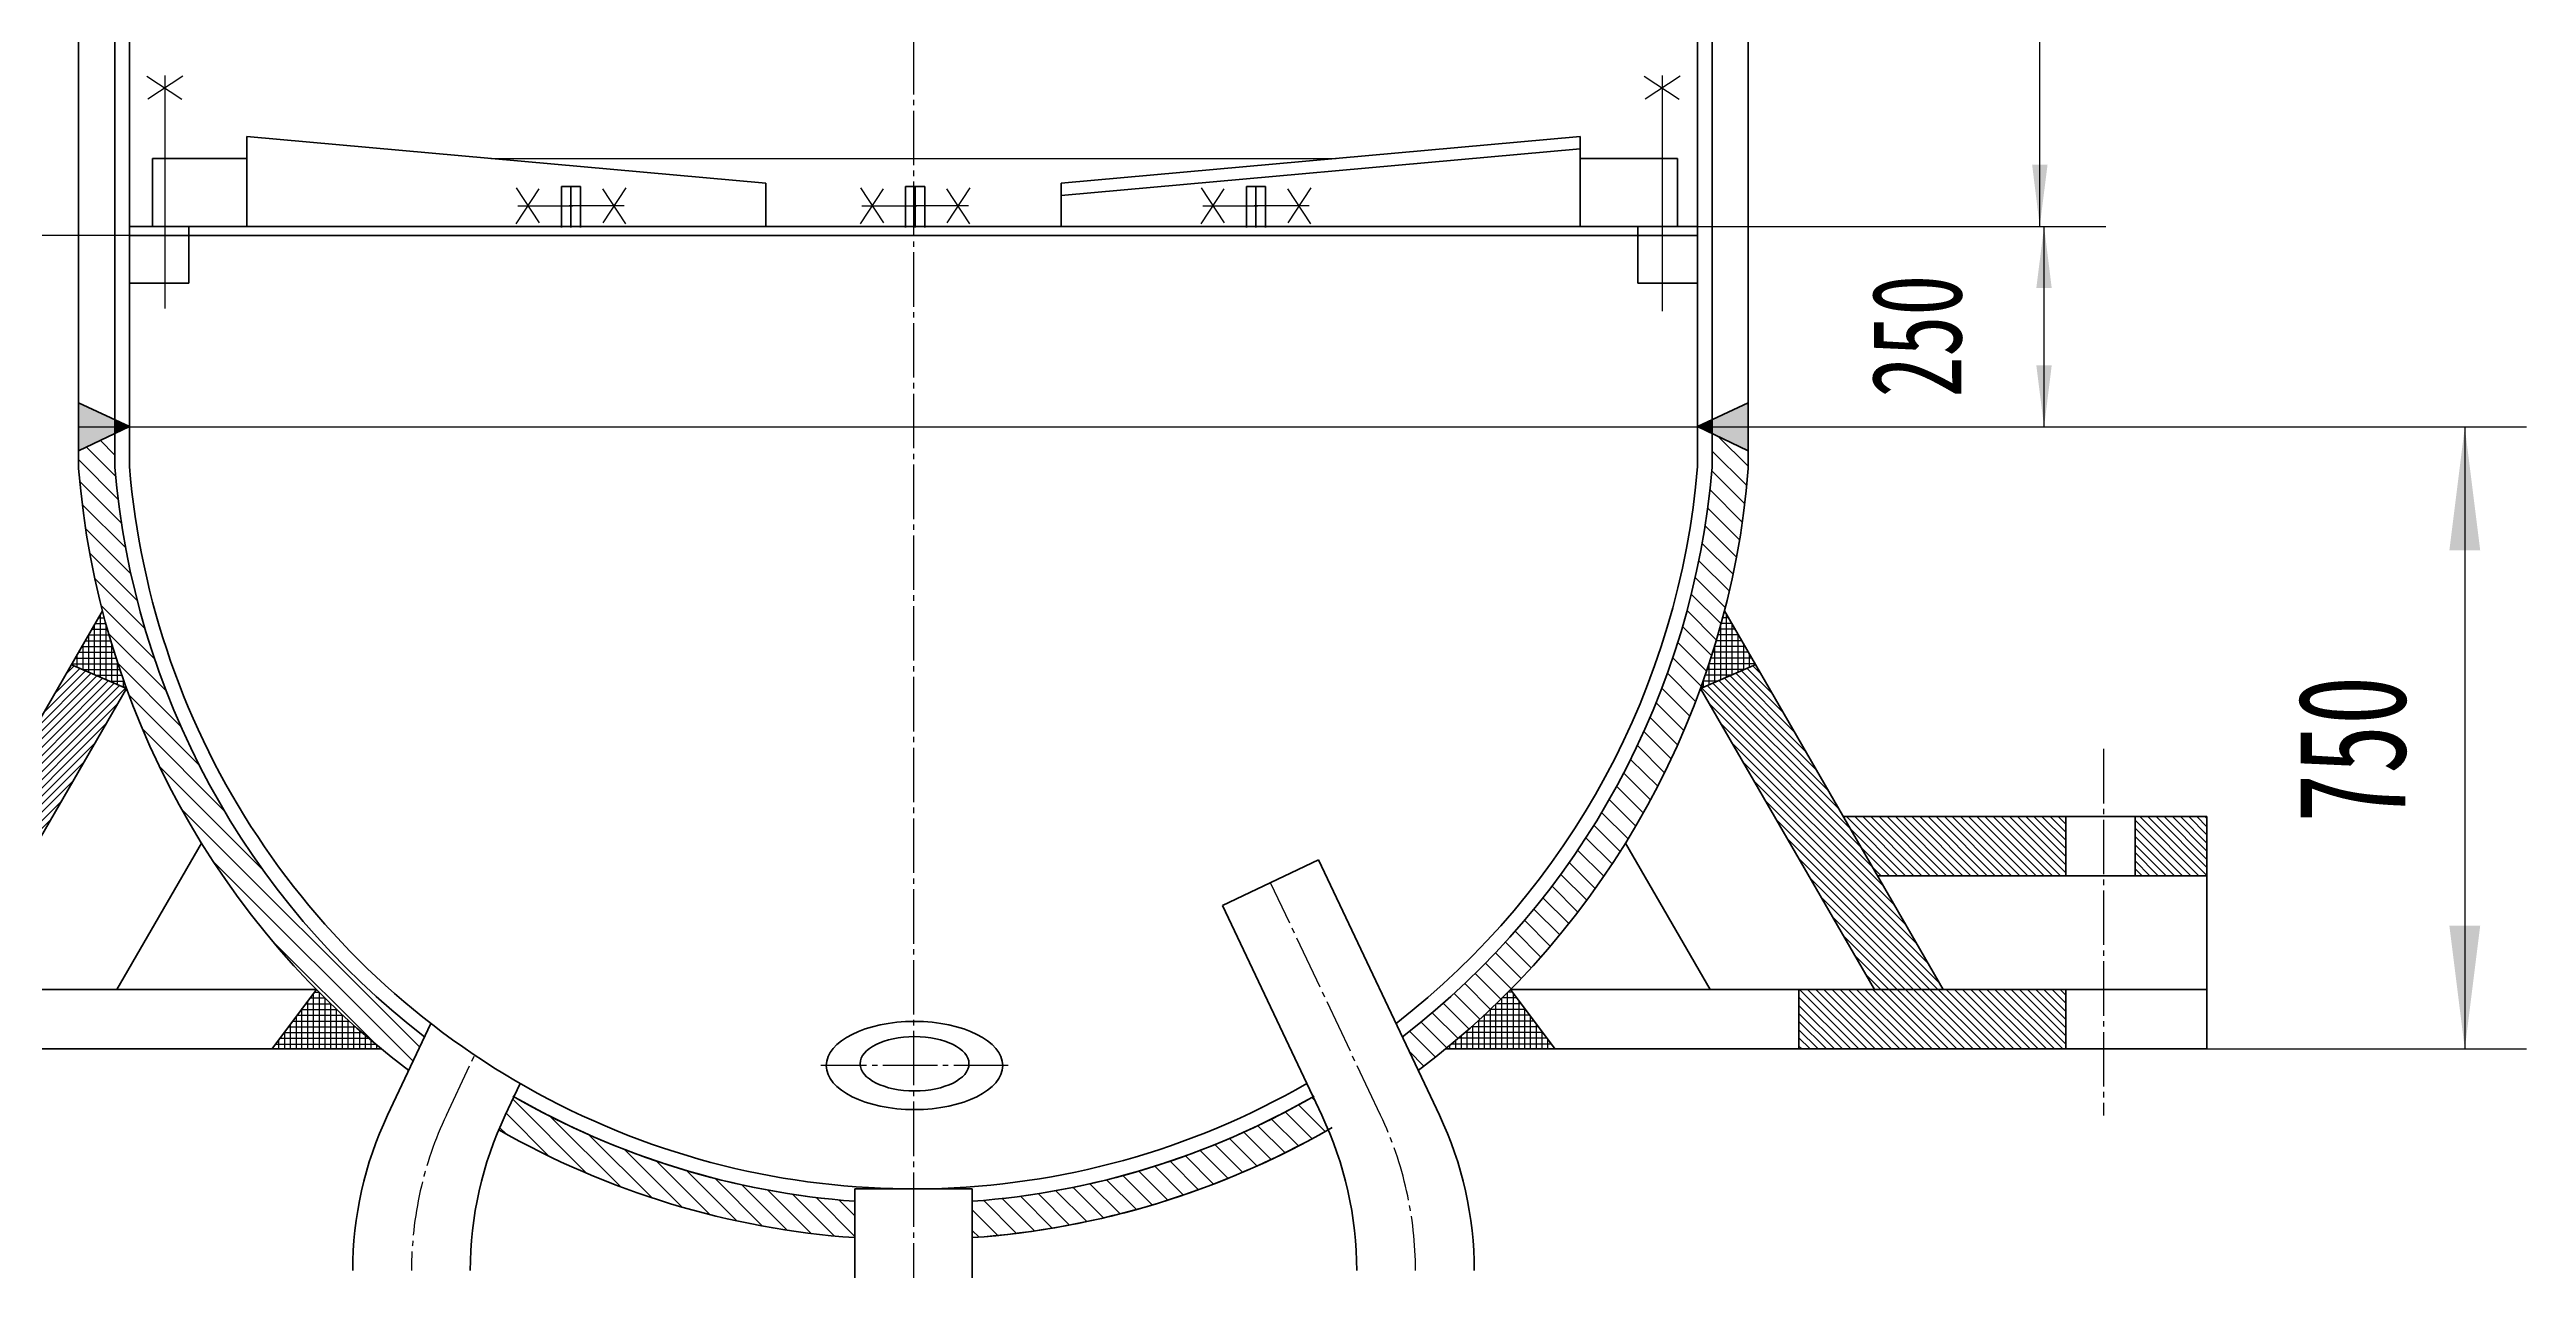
# Model space of a CAD drawing. Header units: millimetres. Extents: x -3570 to 3570, y -5049 to 5049.
# Drawn here: x -2435 to -1070, y -4202 to -3530 of the extents above; entities that cross this region are included whole.
import ezdxf

# ---------------------------------------------------------------- set-up
doc = ezdxf.new("R2010")
doc.units = ezdxf.units.MM
doc.linetypes.add('EB_DASHDOT', pattern=[39, 30, -3, 3, -3])
doc.linetypes.add('EB_DASHDOTDOT', pattern=[45, 30, -3, 3, -3, 3, -3])
for name, color, linetype, lineweight in [('CAXA0', 7, 'Continuous', 70), ('CAXA1', 1, 'EB_DASHDOT', 25), ('CAXA3', 7, 'Continuous', 25), ('CAXA4', 3, 'Continuous', 25), ('CAXA5', 4, 'Continuous', 25)]:
    doc.layers.add(name, color=color, linetype=linetype, lineweight=lineweight)
doc.styles.add('标准', font='SIMFANG.TTF', dxfattribs={"width": 0.667})
doc.dimstyles.new('标准', dxfattribs={"dimtxt": 3.5, "dimasz": 4, "dimexe": 2, "dimexo": 0, "dimtad": 1, "dimdsep": 46, "dimtxsty": '标准', "dimcen": 0, "dimdle": 6, "dimaunit": 1, "dimazin": 2, "dimtfac": 1, "dimtdec": 3, "dimtmove": 0, "dimatfit": 3, "dimfxl": 0, "dimtolj": 1, "dimtzin": 0, "dimarcsym": 0})

# ---------------------------------------------------------------- blocks, each defined once
blk = doc.blocks.new('CAXBLOCK29', base_point=(-2395.1, -4047.6))
at = {"layer": 'CAXA5', "color": 0, "linetype": 'Continuous', "lineweight": 25}
for p, q in [((-2414.4, -3748.8), (-2398.2, -3765)), ((-2406.8, -3745.1), (-2398.7, -3753.2)), ((-2399.1, -3741.5), (-2398.7, -3741.9)), ((-2418.7, -3755.9), (-2396.9, -3777.7)), ((-2418.1, -3767.8), (-2395.1, -3790.8)), ((-2416.7, -3780.5), (-2392.8, -3804.4)), ((-2414.9, -3793.6), (-2389.9, -3818.6)), ((-2412.6, -3807.2), (-2386.4, -3833.4)), ((-2409.8, -3821.3), (-2382.1, -3849)), ((-2406.3, -3836.1), (-2376.8, -3865.6)), ((-2402.2, -3851.6), (-2370.4, -3883.3)), ((-2397.1, -3867.9), (-2362.4, -3902.7)), ((-2391, -3885.3), (-2352.2, -3924.2)), ((-2383.5, -3904.1), (-2338.3, -3949.4)), ((-2374.2, -3924.8), (-2316.8, -3982.2)), ((-2362, -3948.3), (-2230.8, -4079.5)), ((-2344.7, -3976.9), (-2234.4, -4087.2)), ((-2311.7, -4021.2), (-2255.8, -4077.1))]:
    blk.add_line(p, q, dxfattribs=at)
blk = doc.blocks.new('CAXBLOCK30', base_point=(-2115.4, -4203.4))
at = {"layer": 'CAXA5', "color": 0, "linetype": 'Continuous', "lineweight": 25}
for p, q in [((-2183.2, -4115.8), (-2159.4, -4139.6)), ((-2179.5, -4108.1), (-2138.7, -4148.9)), ((-2158.8, -4117.5), (-2119.9, -4156.4)), ((-2186.7, -4123.6), (-2183, -4127.3)), ((-2137.3, -4127.8), (-2102.5, -4162.5)), ((-2118, -4135.8), (-2086.2, -4167.5)), ((-2100.2, -4142.2), (-2070.7, -4171.7)), ((-2083.7, -4147.4), (-2056, -4175.1)), ((-2068, -4151.7), (-2041.8, -4178)), ((-2053.2, -4155.3), (-2028.2, -4180.2)), ((-2039, -4158.1), (-2015.1, -4182)), ((-2025.4, -4160.4), (-2002.4, -4183.4)), ((-2012.3, -4162.2), (-1991.1, -4183.5)), ((-1999.6, -4163.6), (-1991.1, -4172.1))]:
    blk.add_line(p, q, dxfattribs=at)
blk = doc.blocks.new('CAXBLOCK31', base_point=(-1833.2, -4200))
at = {"layer": 'CAXA5', "color": 0, "linetype": 'Continuous', "lineweight": 25}
for p, q in [((-1739.3, -4107.1), (-1737.4, -4109)), ((-1761.4, -4119), (-1746.5, -4133.8)), ((-1753.9, -4115.1), (-1739.1, -4129.9)), ((-1746.5, -4111.2), (-1731.8, -4125.9)), ((-1792.6, -4133.1), (-1777.3, -4148.4)), ((-1784.6, -4129.7), (-1769.4, -4144.9)), ((-1776.7, -4126.3), (-1761.7, -4141.3)), ((-1769, -4122.7), (-1754, -4137.7)), ((-1834.5, -4147.7), (-1818.5, -4163.7)), ((-1825.8, -4145), (-1810, -4160.9)), ((-1817.3, -4142.3), (-1801.6, -4158)), ((-1808.9, -4139.3), (-1793.4, -4154.9)), ((-1800.7, -4136.3), (-1785.3, -4151.7)), ((-1899.8, -4161.6), (-1882.3, -4179.1)), ((-1890, -4160.1), (-1872.7, -4177.4)), ((-1880.3, -4158.5), (-1863.2, -4175.5)), ((-1870.8, -4156.7), (-1854, -4173.5)), ((-1861.5, -4154.7), (-1844.9, -4171.3)), ((-1852.3, -4152.5), (-1835.9, -4168.9)), ((-1843.3, -4150.2), (-1827.1, -4166.4)), ((-1926.3, -4169.1), (-1912.2, -4183.2)), ((-1920.2, -4163.8), (-1902, -4182)), ((-1909.9, -4162.8), (-1892, -4180.7)), ((-1926.3, -4180.4), (-1922.6, -4184.1))]:
    blk.add_line(p, q, dxfattribs=at)
blk = doc.blocks.new('CAXBLOCK32', base_point=(-1627.5, -4095.8))
at = {"layer": 'CAXA5', "color": 0, "linetype": 'Continuous', "lineweight": 25}
for p, q in [((-1518.7, -3750.8), (-1499.5, -3769.9)), ((-1515.2, -3742.9), (-1498.7, -3759.4)), ((-1518.8, -3761.9), (-1500.6, -3780.1)), ((-1519.9, -3772.2), (-1502, -3790.1)), ((-1522.5, -3792.2), (-1505.2, -3809.5)), ((-1521.1, -3782.3), (-1503.5, -3799.9)), ((-1524.1, -3801.9), (-1507.1, -3818.9)), ((-1527.9, -3820.7), (-1511.3, -3837.3)), ((-1525.9, -3811.4), (-1509.1, -3828.2)), ((-1530.1, -3829.9), (-1513.7, -3846.2)), ((-1534.9, -3847.7), (-1518.9, -3863.7)), ((-1532.4, -3838.8), (-1516.2, -3855.1)), ((-1537.5, -3856.4), (-1521.7, -3872.2)), ((-1543.2, -3873.3), (-1527.7, -3888.9)), ((-1540.3, -3864.9), (-1524.6, -3880.6)), ((-1549.5, -3889.7), (-1534.2, -3905)), ((-1546.3, -3881.6), (-1530.8, -3897)), ((-1552.8, -3897.7), (-1537.6, -3912.8)), ((-1559.8, -3913.3), (-1544.9, -3928.2)), ((-1556.2, -3905.5), (-1541.2, -3920.6)), ((-1567.3, -3928.4), (-1552.6, -3943.2)), ((-1563.5, -3920.9), (-1548.6, -3935.7)), ((-1575.3, -3943), (-1560.7, -3957.6)), ((-1571.3, -3935.7), (-1556.6, -3950.4)), ((-1583.8, -3957.2), (-1569.3, -3971.7)), ((-1579.5, -3950.1), (-1564.9, -3964.7)), ((-1592.7, -3970.9), (-1578.3, -3985.3)), ((-1588.2, -3964.1), (-1573.7, -3978.5)), ((-1602, -3984.2), (-1587.7, -3998.5)), ((-1597.3, -3977.6), (-1583, -3992)), ((-1611.8, -3997.1), (-1597.5, -4011.3)), ((-1606.8, -3990.7), (-1592.6, -4005)), ((-1621.9, -4009.5), (-1607.8, -4023.7)), ((-1616.8, -4003.4), (-1602.6, -4017.6)), ((-1632.5, -4021.6), (-1618.4, -4035.7)), ((-1627.2, -4015.6), (-1613, -4029.8)), ((-1649.2, -4038.9), (-1635, -4053)), ((-1643.5, -4033.2), (-1629.4, -4047.3)), ((-1638, -4027.4), (-1623.8, -4041.6)), ((-1660.8, -4049.9), (-1646.6, -4064)), ((-1654.9, -4044.4), (-1640.8, -4058.6)), ((-1679, -4065.6), (-1664.8, -4079.8)), ((-1672.8, -4060.5), (-1658.6, -4074.7)), ((-1666.8, -4055.2), (-1652.6, -4069.4)), ((-1685.3, -4070.7), (-1671, -4084.9)), ((-1685.6, -4081.7), (-1677.4, -4089.9))]:
    blk.add_line(p, q, dxfattribs=at)
blk = doc.blocks.new('CAXBLOCK34', base_point=(-2410.9, -3864.1))
at = {"layer": 'CAXA5', "color": 0, "linetype": 'Continuous', "lineweight": 25}
for p, q in [((-2409.9, -3874.2), (-2409.9, -3846.6)), ((-2409.5, -3845.9), (-2403.7, -3845.9)), ((-2407.7, -3842.8), (-2404.6, -3842.8)), ((-2406.7, -3875.6), (-2406.7, -3841.1)), ((-2405.9, -3839.6), (-2405.4, -3839.6)), ((-2403.5, -3876.9), (-2403.5, -3846.7)), ((-2418.7, -3861.8), (-2399.1, -3861.8)), ((-2416.8, -3858.6), (-2400.1, -3858.6)), ((-2416.2, -3871.5), (-2416.2, -3857.6)), ((-2415, -3855.5), (-2401, -3855.5)), ((-2413.2, -3852.3), (-2402, -3852.3)), ((-2413, -3872.8), (-2413, -3852.1)), ((-2411.4, -3849.1), (-2402.9, -3849.1)), ((-2400.3, -3878.3), (-2400.3, -3857.7)), ((-2422.6, -3868.7), (-2422.6, -3868.6)), ((-2422.3, -3868.2), (-2397.1, -3868.2)), ((-2420.5, -3865), (-2398.1, -3865)), ((-2419.4, -3870.1), (-2419.4, -3863.1)), ((-2416.5, -3871.3), (-2396, -3871.3)), ((-2409.1, -3874.5), (-2394.9, -3874.5)), ((-2397.2, -3879.7), (-2397.2, -3867.8)), ((-2401.8, -3877.7), (-2393.8, -3877.7)), ((-2394.4, -3880.9), (-2392.7, -3880.9)), ((-2394, -3881), (-2394, -3877.1))]:
    blk.add_line(p, q, dxfattribs=at)
blk = doc.blocks.new('CAXBLOCK35', base_point=(-2290.2, -4070.5))
at = {"layer": 'CAXA5', "color": 0, "linetype": 'Continuous', "lineweight": 25}
for p, q in [((-2291.1, -4052.3), (-2283, -4052.3)), ((-2289.2, -4080.4), (-2289.2, -4049.7)), ((-2288.8, -4049.1), (-2286.2, -4049.1)), ((-2286, -4080.4), (-2286, -4049.3)), ((-2282.9, -4080.4), (-2282.9, -4052.4)), ((-2301.9, -4080.4), (-2301.9, -4066.7)), ((-2300.6, -4065), (-2269.6, -4065)), ((-2298.7, -4080.4), (-2298.7, -4062.5)), ((-2298.3, -4061.8), (-2273.1, -4061.8)), ((-2295.9, -4058.7), (-2276.4, -4058.7)), ((-2295.6, -4080.4), (-2295.6, -4058.2)), ((-2293.5, -4055.5), (-2279.8, -4055.5)), ((-2292.4, -4080.4), (-2292.4, -4054)), ((-2279.7, -4080.4), (-2279.7, -4055.5)), ((-2276.5, -4080.4), (-2276.5, -4058.6)), ((-2273.3, -4080.4), (-2273.3, -4061.6)), ((-2270.2, -4080.4), (-2270.2, -4064.5)), ((-2311.4, -4080.4), (-2311.4, -4079.5)), ((-2310.1, -4077.7), (-2255.1, -4077.7)), ((-2308.3, -4080.4), (-2308.3, -4075.2)), ((-2307.8, -4074.5), (-2258.8, -4074.5)), ((-2305.4, -4071.4), (-2262.5, -4071.4)), ((-2305.1, -4080.4), (-2305.1, -4071)), ((-2303, -4068.2), (-2266.1, -4068.2)), ((-2267, -4080.4), (-2267, -4067.4)), ((-2263.8, -4080.4), (-2263.8, -4070.2)), ((-2260.6, -4080.4), (-2260.6, -4073)), ((-2257.5, -4080.4), (-2257.5, -4075.7)), ((-2254.3, -4080.4), (-2254.3, -4078.4))]:
    blk.add_line(p, q, dxfattribs=at)
blk = doc.blocks.new('CAXBLOCK36', base_point=(-2472.7, -3985.2))
at = {"layer": 'CAXA5', "color": 0, "linetype": 'Continuous', "lineweight": 25}
for p, q in [((-2450.1, -3916.2), (-2408.6, -3874.7)), ((-2444, -3905.6), (-2411.8, -3873.4)), ((-2437.8, -3895), (-2414.9, -3872)), ((-2431.7, -3884.4), (-2418, -3870.7)), ((-2425.6, -3873.7), (-2421.2, -3869.3)), ((-2480.8, -3969.3), (-2392.9, -3881.5)), ((-2474.6, -3958.7), (-2396.1, -3880.1)), ((-2468.5, -3948.1), (-2399.2, -3878.8)), ((-2462.4, -3937.5), (-2402.3, -3877.4)), ((-2456.2, -3926.8), (-2405.5, -3876.1)), ((-2493, -3990.6), (-2403.5, -3901.1)), ((-2486.9, -3980), (-2397.4, -3890.4)), ((-2499.2, -4001.2), (-2409.6, -3911.7)), ((-2505.3, -4011.8), (-2415.8, -3922.3)), ((-2517.6, -4033.1), (-2428, -3943.6)), ((-2511.4, -4022.5), (-2421.9, -3932.9)), ((-2671.4, -3984.8), (-2638.9, -3952.3)), ((-2671.4, -3980.3), (-2643.4, -3952.3)), ((-2671.4, -3975.9), (-2647.8, -3952.3)), ((-2671.4, -3971.4), (-2652.3, -3952.3)), ((-2671.4, -3966.9), (-2656.8, -3952.3)), ((-2671.4, -3962.4), (-2661.3, -3952.3)), ((-2671.4, -3957.9), (-2665.8, -3952.3)), ((-2671.4, -3953.4), (-2670.3, -3952.3)), ((-2667.1, -3985.1), (-2634.4, -3952.3)), ((-2662.6, -3985.1), (-2631.8, -3954.3)), ((-2593.6, -3983.4), (-2562.5, -3952.3)), ((-2593.6, -3978.9), (-2567, -3952.3)), ((-2593.6, -3974.4), (-2571.5, -3952.3)), ((-2593.6, -3969.9), (-2576, -3952.3)), ((-2593.6, -3965.4), (-2580.5, -3952.3)), ((-2593.6, -3961), (-2585, -3952.3)), ((-2593.6, -3956.5), (-2589.5, -3952.3)), ((-2590.8, -3985.1), (-2558, -3952.3)), ((-2586.3, -3985.1), (-2553.6, -3952.3)), ((-2581.8, -3985.1), (-2549.1, -3952.3)), ((-2577.3, -3985.1), (-2544.6, -3952.3)), ((-2572.8, -3985.1), (-2540.1, -3952.3)), ((-2568.4, -3985.1), (-2535.6, -3952.3)), ((-2563.9, -3985.1), (-2531.1, -3952.3)), ((-2559.4, -3985.1), (-2526.6, -3952.3)), ((-2554.9, -3985.1), (-2522.1, -3952.3)), ((-2550.4, -3985.1), (-2517.6, -3952.3)), ((-2545.9, -3985.1), (-2513.1, -3952.3)), ((-2541.4, -3985.1), (-2508.6, -3952.3)), ((-2536.9, -3985.1), (-2504.2, -3952.3)), ((-2532.4, -3985.1), (-2499.7, -3952.3)), ((-2527.9, -3985.1), (-2495.2, -3952.3)), ((-2523.7, -4043.7), (-2434.2, -3954.2)), ((-2523.5, -3985.1), (-2490.7, -3952.3)), ((-2519, -3985.1), (-2486.2, -3952.3)), ((-2514.5, -3985.1), (-2481.7, -3952.3)), ((-2510, -3985.1), (-2477.2, -3952.3)), ((-2505.5, -3985.1), (-2472.7, -3952.3)), ((-2658.2, -3985.1), (-2631.8, -3958.8)), ((-2653.7, -3985.1), (-2631.8, -3963.3)), ((-2649.2, -3985.1), (-2631.8, -3967.8)), ((-2523.1, -4047.6), (-2440.3, -3964.8)), ((-2501, -3985.1), (-2474.6, -3958.7)), ((-2496.5, -3985.1), (-2480.8, -3969.3)), ((-2644.7, -3985.1), (-2631.8, -3972.2)), ((-2640.2, -3985.1), (-2631.8, -3976.7)), ((-2635.7, -3985.1), (-2631.8, -3981.2)), ((-2518.7, -4047.6), (-2446.4, -3975.4)), ((-2492, -3985.1), (-2486.9, -3980)), ((-2514.2, -4047.6), (-2452.6, -3986.1)), ((-2509.7, -4047.6), (-2458.7, -3996.7)), ((-2505.2, -4047.6), (-2464.8, -4007.3)), ((-2500.7, -4047.6), (-2471, -4017.9)), ((-2496.2, -4047.6), (-2477.1, -4028.6)), ((-2491.7, -4047.6), (-2483.2, -4039.2))]:
    blk.add_line(p, q, dxfattribs=at)
blk = doc.blocks.new('CAXBLOCK38', base_point=(-1506.4, -3864.1))
at = {"layer": 'CAXA5', "color": 0, "linetype": 'Continuous', "lineweight": 25}
for p, q in [((-1513.8, -3876.9), (-1513.8, -3846.7)), ((-1507.8, -3845.9), (-1513.6, -3845.9)), ((-1509.7, -3842.8), (-1512.8, -3842.8)), ((-1511.5, -3839.6), (-1511.9, -3839.6)), ((-1510.7, -3875.6), (-1510.7, -3841.1)), ((-1507.5, -3874.2), (-1507.5, -3846.6)), ((-1498.7, -3861.8), (-1518.3, -3861.8)), ((-1500.5, -3858.6), (-1517.3, -3858.6)), ((-1517, -3878.3), (-1517, -3857.7)), ((-1502.3, -3855.5), (-1516.3, -3855.5)), ((-1504.2, -3852.3), (-1515.4, -3852.3)), ((-1506, -3849.1), (-1514.5, -3849.1)), ((-1504.3, -3872.8), (-1504.3, -3852.1)), ((-1501.1, -3871.5), (-1501.1, -3857.6)), ((-1508.2, -3874.5), (-1522.4, -3874.5)), ((-1500.8, -3871.3), (-1521.4, -3871.3)), ((-1495, -3868.2), (-1520.3, -3868.2)), ((-1520.2, -3879.7), (-1520.2, -3867.8)), ((-1496.8, -3865), (-1519.3, -3865)), ((-1498, -3870.1), (-1498, -3863.1)), ((-1494.8, -3868.7), (-1494.8, -3868.6)), ((-1523, -3880.9), (-1524.7, -3880.9)), ((-1515.6, -3877.7), (-1523.6, -3877.7)), ((-1523.4, -3881), (-1523.4, -3877.1))]:
    blk.add_line(p, q, dxfattribs=at)
blk = doc.blocks.new('CAXBLOCK39', base_point=(-1444.7, -3985.2))
at = {"layer": 'CAXA5', "color": 0, "linetype": 'Continuous', "lineweight": 25}
for p, q in [((-1467.3, -3916.2), (-1508.7, -3874.7)), ((-1473.4, -3905.6), (-1505.6, -3873.4)), ((-1479.5, -3895), (-1502.5, -3872)), ((-1485.7, -3884.4), (-1499.3, -3870.7)), ((-1491.8, -3873.7), (-1496.2, -3869.3)), ((-1436.6, -3969.3), (-1524.4, -3881.5)), ((-1442.7, -3958.7), (-1521.3, -3880.1)), ((-1448.9, -3948.1), (-1518.2, -3878.8)), ((-1455, -3937.5), (-1515, -3877.4)), ((-1461.1, -3926.8), (-1511.9, -3876.1)), ((-1430.5, -3980), (-1520, -3890.4)), ((-1424.3, -3990.6), (-1513.8, -3901.1)), ((-1418.2, -4001.2), (-1507.7, -3911.7)), ((-1412.1, -4011.8), (-1501.6, -3922.3)), ((-1405.9, -4022.5), (-1495.4, -3932.9)), ((-1399.8, -4033.1), (-1489.3, -3943.6)), ((-1393.7, -4043.7), (-1483.2, -3954.2)), ((-1411.9, -3985.1), (-1444.6, -3952.3)), ((-1407.4, -3985.1), (-1440.1, -3952.3)), ((-1402.9, -3985.1), (-1435.6, -3952.3)), ((-1398.4, -3985.1), (-1431.2, -3952.3)), ((-1393.9, -3985.1), (-1426.7, -3952.3)), ((-1389.4, -3985.1), (-1422.2, -3952.3)), ((-1384.9, -3985.1), (-1417.7, -3952.3)), ((-1380.4, -3985.1), (-1413.2, -3952.3)), ((-1375.9, -3985.1), (-1408.7, -3952.3)), ((-1371.5, -3985.1), (-1404.2, -3952.3)), ((-1367, -3985.1), (-1399.7, -3952.3)), ((-1362.5, -3985.1), (-1395.2, -3952.3)), ((-1358, -3985.1), (-1390.7, -3952.3)), ((-1353.5, -3985.1), (-1386.3, -3952.3)), ((-1349, -3985.1), (-1381.8, -3952.3)), ((-1344.5, -3985.1), (-1377.3, -3952.3)), ((-1340, -3985.1), (-1372.8, -3952.3)), ((-1335.5, -3985.1), (-1368.3, -3952.3)), ((-1331, -3985.1), (-1363.8, -3952.3)), ((-1326.5, -3985.1), (-1359.3, -3952.3)), ((-1323.7, -3983.4), (-1354.8, -3952.3)), ((-1323.7, -3978.9), (-1350.3, -3952.3)), ((-1323.7, -3974.4), (-1345.8, -3952.3)), ((-1323.7, -3969.9), (-1341.4, -3952.3)), ((-1323.7, -3965.4), (-1336.9, -3952.3)), ((-1323.7, -3961), (-1332.4, -3952.3)), ((-1323.7, -3956.5), (-1327.9, -3952.3)), ((-1254.7, -3985.1), (-1285.5, -3954.3)), ((-1250.2, -3985.1), (-1283, -3952.3)), ((-1246, -3984.8), (-1278.5, -3952.3)), ((-1246, -3980.3), (-1274, -3952.3)), ((-1246, -3975.9), (-1269.5, -3952.3)), ((-1246, -3971.4), (-1265, -3952.3)), ((-1246, -3966.9), (-1260.5, -3952.3)), ((-1246, -3962.4), (-1256, -3952.3)), ((-1246, -3957.9), (-1251.6, -3952.3)), ((-1246, -3953.4), (-1247.1, -3952.3)), ((-1394.2, -4047.6), (-1477, -3964.8)), ((-1416.4, -3985.1), (-1442.7, -3958.7)), ((-1420.8, -3985.1), (-1436.6, -3969.3)), ((-1259.2, -3985.1), (-1285.5, -3958.8)), ((-1263.7, -3985.1), (-1285.5, -3963.3)), ((-1268.2, -3985.1), (-1285.5, -3967.8)), ((-1398.7, -4047.6), (-1470.9, -3975.4)), ((-1425.3, -3985.1), (-1430.5, -3980)), ((-1272.7, -3985.1), (-1285.5, -3972.2)), ((-1277.2, -3985.1), (-1285.5, -3976.7)), ((-1281.6, -3985.1), (-1285.5, -3981.2)), ((-1403.2, -4047.6), (-1464.8, -3986.1)), ((-1407.7, -4047.6), (-1458.6, -3996.7)), ((-1412.2, -4047.6), (-1452.5, -4007.3)), ((-1416.7, -4047.6), (-1446.4, -4017.9)), ((-1421.2, -4047.6), (-1440.2, -4028.6)), ((-1425.6, -4047.6), (-1434.1, -4039.2))]:
    blk.add_line(p, q, dxfattribs=at)
blk = doc.blocks.new('CAXBLOCK40', base_point=(-1374.3, -4109.3))
at = {"layer": 'CAXA5', "color": 0, "linetype": 'Continuous', "lineweight": 25}
for p, q in [((-1442.3, -4080.4), (-1470.8, -4051.9)), ((-1437.8, -4080.4), (-1470.5, -4047.6)), ((-1433.3, -4080.4), (-1466.1, -4047.6)), ((-1428.8, -4080.4), (-1461.6, -4047.6)), ((-1424.3, -4080.4), (-1457.1, -4047.6)), ((-1419.8, -4080.4), (-1452.6, -4047.6)), ((-1415.3, -4080.4), (-1448.1, -4047.6)), ((-1410.8, -4080.4), (-1443.6, -4047.6)), ((-1406.3, -4080.4), (-1439.1, -4047.6)), ((-1401.9, -4080.4), (-1434.6, -4047.6)), ((-1397.4, -4080.4), (-1430.1, -4047.6)), ((-1392.9, -4080.4), (-1425.6, -4047.6)), ((-1388.4, -4080.4), (-1421.2, -4047.6)), ((-1383.9, -4080.4), (-1416.7, -4047.6)), ((-1379.4, -4080.4), (-1412.2, -4047.6)), ((-1374.9, -4080.4), (-1407.7, -4047.6)), ((-1370.4, -4080.4), (-1403.2, -4047.6)), ((-1365.9, -4080.4), (-1398.7, -4047.6)), ((-1361.4, -4080.4), (-1394.2, -4047.6)), ((-1357, -4080.4), (-1389.7, -4047.6)), ((-1352.5, -4080.4), (-1385.2, -4047.6)), ((-1348, -4080.4), (-1380.7, -4047.6)), ((-1343.5, -4080.4), (-1376.2, -4047.6)), ((-1339, -4080.4), (-1371.8, -4047.6)), ((-1334.5, -4080.4), (-1367.3, -4047.6)), ((-1330, -4080.4), (-1362.8, -4047.6)), ((-1325.5, -4080.4), (-1358.3, -4047.6)), ((-1323.7, -4077.7), (-1353.8, -4047.6)), ((-1323.7, -4073.2), (-1349.3, -4047.6)), ((-1323.7, -4068.7), (-1344.8, -4047.6)), ((-1323.7, -4064.2), (-1340.3, -4047.6)), ((-1323.7, -4059.7), (-1335.8, -4047.6)), ((-1323.7, -4055.2), (-1331.3, -4047.6)), ((-1323.7, -4050.8), (-1326.9, -4047.6)), ((-1446.8, -4080.4), (-1470.8, -4056.4)), ((-1451.2, -4080.4), (-1470.8, -4060.9)), ((-1455.7, -4080.4), (-1470.8, -4065.3)), ((-1460.2, -4080.4), (-1470.8, -4069.8)), ((-1464.7, -4080.4), (-1470.8, -4074.3)), ((-1469.2, -4080.4), (-1470.8, -4078.8))]:
    blk.add_line(p, q, dxfattribs=at)
blk = doc.blocks.new('CAXBLOCK41', base_point=(-1627.1, -4070.5))
at = {"layer": 'CAXA5', "color": 0, "linetype": 'Continuous', "lineweight": 25}
for p, q in [((-1634.5, -4080.4), (-1634.5, -4052.4)), ((-1626.2, -4052.3), (-1634.4, -4052.3)), ((-1631.3, -4080.4), (-1631.3, -4049.3)), ((-1628.6, -4049.1), (-1631.2, -4049.1)), ((-1628.1, -4080.4), (-1628.1, -4049.7)), ((-1616.7, -4065), (-1647.7, -4065)), ((-1647.2, -4080.4), (-1647.2, -4064.5)), ((-1619.1, -4061.8), (-1644.3, -4061.8)), ((-1644, -4080.4), (-1644, -4061.6)), ((-1621.5, -4058.7), (-1640.9, -4058.7)), ((-1640.8, -4080.4), (-1640.8, -4058.6)), ((-1637.7, -4080.4), (-1637.7, -4055.5)), ((-1623.8, -4055.5), (-1637.6, -4055.5)), ((-1625, -4080.4), (-1625, -4054)), ((-1621.8, -4080.4), (-1621.8, -4058.2)), ((-1618.6, -4080.4), (-1618.6, -4062.5)), ((-1615.4, -4080.4), (-1615.4, -4066.7)), ((-1663.1, -4080.4), (-1663.1, -4078.4)), ((-1607.2, -4077.7), (-1662.3, -4077.7)), ((-1659.9, -4080.4), (-1659.9, -4075.7)), ((-1609.6, -4074.5), (-1658.5, -4074.5)), ((-1656.7, -4080.4), (-1656.7, -4073)), ((-1612, -4071.4), (-1654.8, -4071.4)), ((-1653.5, -4080.4), (-1653.5, -4070.2)), ((-1614.3, -4068.2), (-1651.3, -4068.2)), ((-1650.4, -4080.4), (-1650.4, -4067.4)), ((-1612.3, -4080.4), (-1612.3, -4071)), ((-1609.1, -4080.4), (-1609.1, -4075.2)), ((-1605.9, -4080.4), (-1605.9, -4079.5))]:
    blk.add_line(p, q, dxfattribs=at)
blk = doc.blocks.new('*CAXBLOCK5152')
at = {"layer": 'CAXA4', "linetype": 'Continuous', "lineweight": 25}
for points in [[(-1335.7, -3627.2), (-1331.5, -3661.2), (-1340, -3661.2)], [(-1335.7, -3737.7), (-1331.5, -3703.7), (-1340, -3703.7)]]:
    blk.add_hatch(color=0, dxfattribs=at).paths.add_polyline_path(points, flags=0)
at = {"layer": 'CAXA4', "color": 0, "linetype": 'Continuous', "lineweight": 25}
for p, q in [((-1959.6, -3627.2), (-1301.7, -3627.2)), ((-1335.7, -3737.7), (-1335.7, -3627.2)), ((-1525.2, -3737.7), (-1301.7, -3737.7))]:
    blk.add_line(p, q, dxfattribs=at)
at = {"layer": 'CAXA4', "color": 0, "linetype": 'Continuous', "lineweight": 25, "insert": (-1430.9, -3721.4), "char_height": 49.635, "attachment_point": 1, "rotation": 90, "style": '标准'}
blk.add_mtext('\\fFangSong_GB2312;250', dxfattribs=at)
blk = doc.blocks.new('*CAXBLOCK5253')
at = {"layer": 'CAXA4', "linetype": 'Continuous', "lineweight": 25}
for points in [[(-1338.1, -2827.2), (-1333.8, -2861.2), (-1342.3, -2861.2)], [(-1338.1, -3627.2), (-1333.8, -3593.2), (-1342.3, -3593.2)]]:
    blk.add_hatch(color=0, dxfattribs=at).paths.add_polyline_path(points, flags=0)
at = {"layer": 'CAXA4', "color": 0, "linetype": 'Continuous', "lineweight": 25}
for p, q in [((-1526.7, -2827.2), (-1304.1, -2827.2)), ((-1338.1, -3627.2), (-1338.1, -2827.2)), ((-1526.7, -3627.2), (-1304.1, -3627.2))]:
    blk.add_line(p, q, dxfattribs=at)
at = {"layer": 'CAXA4', "color": 0, "linetype": 'Continuous', "lineweight": 25, "insert": (-1433.3, -3362.9), "char_height": 49.635, "attachment_point": 1, "rotation": 90, "style": '标准'}
blk.add_mtext('\\fFangSong_GB2312;4X400=1600', dxfattribs=at)
blk = doc.blocks.new('*CAXBLOCK5354')
at = {"layer": 'CAXA4', "linetype": 'Continuous', "lineweight": 25}
for points in [[(-2537.9, -2827.2), (-2533.7, -2861.2), (-2542.2, -2861.2)], [(-2537.9, -3632.2), (-2533.7, -3598.2), (-2542.2, -3598.2)]]:
    blk.add_hatch(color=0, dxfattribs=at).paths.add_polyline_path(points, flags=0)
at = {"layer": 'CAXA4', "color": 0, "linetype": 'Continuous', "lineweight": 25}
for p, q in [((-2390.7, -2827.2), (-2571.9, -2827.2)), ((-2537.9, -3632.2), (-2537.9, -2827.2)), ((-2390.7, -3632.2), (-2571.9, -3632.2))]:
    blk.add_line(p, q, dxfattribs=at)
at = {"layer": 'CAXA4', "color": 0, "linetype": 'Continuous', "lineweight": 25, "insert": (-2633.1, -3341.6), "char_height": 49.635, "attachment_point": 1, "rotation": 90, "style": '标准'}
blk.add_mtext('\\fFangSong_GB2312;5层旋流板', dxfattribs=at)
blk = doc.blocks.new('*CAXBLOCK6263')
at = {"layer": 'CAXA4', "linetype": 'Continuous', "lineweight": 25}
for points in [[(-1103.9, -3737.7), (-1112.4, -3805.7), (-1095.4, -3805.7)], [(-1103.9, -4080.4), (-1112.4, -4012.4), (-1095.4, -4012.4)]]:
    blk.add_hatch(color=0, dxfattribs=at).paths.add_polyline_path(points, flags=0)
at = {"layer": 'CAXA4', "color": 0, "linetype": 'Continuous', "lineweight": 25}
for p, q in [((-1525.2, -3737.7), (-1069.9, -3737.7)), ((-1103.9, -3737.7), (-1103.9, -4080.4)), ((-1665.5, -4080.4), (-1069.9, -4080.4))]:
    blk.add_line(p, q, dxfattribs=at)
at = {"layer": 'CAXA4', "color": 0, "linetype": 'Continuous', "lineweight": 25, "insert": (-1196.1, -3955.8), "char_height": 59.5, "attachment_point": 1, "rotation": 90, "style": '标准'}
blk.add_mtext('\\fFangSong_GB2312;750', dxfattribs=at)

msp = doc.modelspace()

# ---------------------------------------------------------------- hatches: boundary and pattern name
at = {"layer": 'CAXA0', "linetype": 'Continuous', "lineweight": 25}
for points in [[(-2418.678, -3737.679), (-2398.678, -3737.679), (-2398.678, -3733.708), (-2418.678, -3724.366)], [(-1498.678, -3737.679), (-1518.678, -3737.679), (-1518.678, -3733.708), (-1498.678, -3724.366)], [(-2418.678, -3750.854), (-2398.678, -3741.24), (-2398.678, -3737.679), (-2418.678, -3737.679)], [(-2398.678, -3737.679), (-2391.27, -3737.679), (-2390.731, -3737.42), (-2398.678, -3733.708)], [(-2398.678, -3741.24), (-2391.27, -3737.679), (-2398.678, -3737.679)], [(-1518.678, -3737.679), (-1526.087, -3737.679), (-1526.625, -3737.42), (-1518.678, -3733.708)], [(-1518.678, -3741.24), (-1526.087, -3737.679), (-1518.678, -3737.679)], [(-1498.678, -3750.854), (-1518.678, -3741.24), (-1518.678, -3737.679), (-1498.678, -3737.679)]]:
    msp.add_hatch(color=256, dxfattribs=at).paths.add_polyline_path(points, flags=0)

# ---------------------------------------------------------------- linework, layer by layer
at = {"layer": 'CAXA0', "linetype": 'Continuous', "lineweight": 70}
for p, q in [((-2418.678, -1382.068), (-2418.678, -3760.66)), ((-2398.678, -1382.068), (-2398.678, -3759.857)), ((-2390.678, -1382.068), (-2390.678, -3759.53)), ((-1518.678, -1382.068), (-1518.678, -3759.857)), ((-1498.678, -1382.068), (-1498.678, -3760.66)), ((-1526.678, -3465.976), (-1526.678, -3759.53)), ((-2325.991, -3577.656), (-2040.005, -3603.407)), ((-2325.991, -3627.171), (-2325.991, -3577.656)), ((-1591.365, -3577.656), (-1877.351, -3603.407)), ((-1591.365, -3584.461), (-1877.351, -3610.212)), ((-1591.365, -3627.171), (-1591.365, -3577.656)), ((-2377.988, -3589.764), (-2325.991, -3589.764)), ((-2377.988, -3626.97), (-2377.988, -3589.764)), ((-1591.365, -3589.764), (-1537.781, -3589.764)), ((-1537.781, -3589.764), (-1537.781, -3627.171)), ((-2152.653, -3605.239), (-2142.15, -3605.239)), ((-2152.653, -3605.239), (-2152.653, -3627.892)), ((-2147.401, -3605.239), (-2147.401, -3627.892)), ((-2142.15, -3605.239), (-2142.15, -3627.892)), ((-2040.005, -3603.407), (-2040.005, -3627.171)), ((-1963.017, -3605.239), (-1952.513, -3605.239)), ((-1963.017, -3605.239), (-1963.017, -3627.892)), ((-1957.765, -3605.239), (-1957.765, -3627.892)), ((-1952.513, -3605.239), (-1952.513, -3627.892)), ((-1877.351, -3603.407), (-1877.351, -3627.171)), ((-1764.703, -3605.239), (-1775.207, -3605.239)), ((-1775.207, -3605.239), (-1775.207, -3627.892)), ((-1769.955, -3605.239), (-1769.955, -3627.892)), ((-1764.703, -3605.239), (-1764.703, -3627.892)), ((-1957.765, -3627.171), (-2390.678, -3627.171)), ((-2357.884, -3627.171), (-2357.884, -3658.551)), ((-1959.591, -3627.171), (-1526.678, -3627.171)), ((-1559.472, -3627.171), (-1559.472, -3658.551)), ((-1957.765, -3632.171), (-2390.678, -3632.171)), ((-1959.591, -3632.171), (-1526.678, -3632.171)), ((-2357.884, -3658.551), (-2390.678, -3658.551)), ((-1559.472, -3658.551), (-1526.678, -3658.551)), ((-2390.731, -3737.42), (-2418.678, -3724.366)), ((-1526.625, -3737.42), (-1498.678, -3724.366)), ((-2390.731, -3737.42), (-2418.678, -3750.854)), ((-1526.625, -3737.42), (-1498.678, -3750.854)), ((-2405.563, -3839.092), (-2525.972, -4047.647)), ((-1511.793, -3839.092), (-1391.384, -4047.647)), ((-2392.353, -3881.744), (-2422.898, -3868.596)), ((-1525.003, -3881.744), (-1494.458, -3868.596)), ((-2488.137, -4047.647), (-2392.353, -3881.744)), ((-1429.219, -4047.647), (-1525.003, -3881.744)), ((-1446.417, -3952.327), (-1245.984, -3952.327)), ((-1323.748, -3952.327), (-1323.748, -3985.093)), ((-1285.521, -3952.327), (-1285.521, -3985.093)), ((-1245.984, -3952.327), (-1245.984, -4080.413)), ((-2397.608, -4047.647), (-2351.025, -3966.962)), ((-1519.748, -4047.647), (-1566.331, -3966.962)), ((-1788.379, -4001.323), (-1735.433, -3976.27)), ((-1668.893, -4116.896), (-1735.433, -3976.27)), ((-1245.984, -3985.093), (-1427.499, -3985.093)), ((-1733.693, -4116.896), (-1788.379, -4001.323)), ((-2287.658, -4047.647), (-2671.372, -4047.647)), ((-2287.658, -4047.647), (-2312.203, -4080.491)), ((-1629.698, -4047.647), (-1245.984, -4047.647)), ((-1629.698, -4047.647), (-1605.153, -4080.491)), ((-1470.809, -4047.647), (-1470.809, -4080.413)), ((-1323.748, -4047.647), (-1323.748, -4080.413)), ((-2248.463, -4116.896), (-2224.562, -4066.382)), ((-2671.372, -4080.413), (-2251.847, -4080.413)), ((-1245.984, -4080.413), (-1665.509, -4080.413)), ((-2183.663, -4116.896), (-2175.403, -4099.438)), ((-1991.078, -4349.171), (-1991.078, -4157.508)), ((-1926.278, -4349.171), (-1926.278, -4157.508))]:
    msp.add_line(p, q, dxfattribs=at)
at = {"layer": 'CAXA0', "linetype": 'EB_DASHDOT', "lineweight": 25}
msp.add_line((-1302.908, -3915.085), (-1302.908, -4117.133), dxfattribs=at)
at = {"layer": 'CAXA0', "color": 1, "linetype": 'EB_DASHDOT', "lineweight": 25}
for p, q in [((-1701.293, -4116.896), (-1761.906, -3988.796)), ((-2216.063, -4116.896), (-2200.42, -4083.836))]:
    msp.add_line(p, q, dxfattribs=at)
at = {"layer": 'CAXA0', "linetype": 'Continuous', "lineweight": 70}
for centre, radius, start, end in [((-1958.678, -3724.054), 461.454, 184.549912, 232.934313), ((-1958.678, -3724.054), 441.454, 184.651893, 232.394149), ((-1958.678, -3724.054), 433.454, 184.694649, 299.999593), ((-1958.678, -3724.054), 433.454, 307.836207, 355.305351), ((-1958.678, -3724.054), 441.454, 307.605851, 355.348107), ((-1958.678, -3724.054), 461.454, 307.065687, 355.450088), ((-1958.678, -3724.054), 441.454, 240.000407, 265.791061), ((-1958.678, -3724.054), 441.454, 240.085359, 265.791061), ((-1958.678, -3724.054), 441.454, 274.208939, 299.999593), ((-1958.678, -3724.054), 441.454, 274.208939, 299.914641), ((-2067.679, -4202.437), 200, 154.678059, 180), ((-2002.879, -4202.437), 200, 154.678059, 180), ((-1914.477, -4202.437), 200, 0, 25.321941), ((-1849.677, -4202.437), 200, 0, 25.321941), ((-1958.678, -3724.054), 461.454, 240.30887, 265.973789), ((-1958.678, -3724.054), 461.454, 240.30887, 265.973789), ((-1958.678, -3724.054), 461.454, 274.026211, 299.999593), ((-1958.678, -3724.054), 461.454, 274.026211, 299.69113)]:
    msp.add_arc(centre, radius, start, end, dxfattribs=at)
at = {"layer": 'CAXA0', "color": 1, "linetype": 'EB_DASHDOT', "lineweight": 25}
for centre, start, end in [((-2035.279, -4202.437), 154.678059, 180), ((-1882.077, -4202.437), 0, 25.321941)]:
    msp.add_arc(centre, 200, start, end, dxfattribs=at)
at = {"layer": 'CAXA0', "linetype": 'Continuous', "lineweight": 70}
for centre, major_axis in [((-1958.113, -4089.528), (48.6, 0)), ((-1958.113, -4088.552), (30, 0))]:
    msp.add_ellipse(centre, major_axis=major_axis, ratio=0.5, dxfattribs=at)
at = {"layer": 'CAXA1', "linetype": 'EB_DASHDOT', "lineweight": 25}
for p, q in [((-1958.678, 4314.562), (-1958.678, -4431.146)), ((-1906.513, -4089.528), (-2009.713, -4089.528))]:
    msp.add_line(p, q, dxfattribs=at)
at = {"layer": 'CAXA3', "linetype": 'Continuous', "lineweight": 25}
for p, q in [((-2381.12, -3544.466), (-2361.845, -3557.143)), ((-2361.294, -3544.466), (-2380.569, -3557.143)), ((-2371.207, -3543.984), (-2371.207, -3672.492)), ((-1556.062, -3544.466), (-1536.787, -3557.143)), ((-1536.237, -3544.466), (-1555.511, -3557.143)), ((-1546.149, -3543.984), (-1546.149, -3673.837)), ((-2191.526, -3589.764), (-1725.83, -3589.764)), ((-2177.554, -3605.909), (-2164.877, -3625.184)), ((-2177.554, -3625.734), (-2164.877, -3606.46)), ((-2176.722, -3615.822), (-2146.434, -3615.822)), ((-2118.08, -3615.822), (-2148.369, -3615.822)), ((-2117.249, -3605.909), (-2129.926, -3625.184)), ((-2117.249, -3625.734), (-2129.926, -3606.46)), ((-1987.918, -3605.909), (-1975.241, -3625.184)), ((-1987.918, -3625.734), (-1975.241, -3606.46)), ((-1987.086, -3615.822), (-1956.798, -3615.822)), ((-1928.444, -3615.822), (-1958.733, -3615.822)), ((-1927.612, -3605.909), (-1940.29, -3625.184)), ((-1927.612, -3625.734), (-1940.29, -3606.46)), ((-1800.108, -3605.909), (-1787.43, -3625.184)), ((-1800.108, -3625.734), (-1787.43, -3606.46)), ((-1799.276, -3615.822), (-1768.987, -3615.822)), ((-1740.634, -3615.822), (-1770.922, -3615.822)), ((-1739.802, -3605.909), (-1752.479, -3625.184)), ((-1739.802, -3625.734), (-1752.479, -3606.46)), ((-2418.678, -3737.679), (-1525.224, -3737.679))]:
    msp.add_line(p, q, dxfattribs=at)
at = {"layer": 'CAXA3', "linetype": 'Continuous', "lineweight": 70}
msp.add_line((-1991.078, -4157.508), (-1926.278, -4157.508), dxfattribs=at)

# ---------------------------------------------------------------- block references
at = {"layer": 'CAXA5', "linetype": 'Continuous', "lineweight": 70}
for name, p in [('CAXBLOCK29', (-2395.056, -4047.557)), ('CAXBLOCK32', (-1627.516, -4095.787)), ('CAXBLOCK34', (-2410.915, -3864.098)), ('CAXBLOCK38', (-1506.441, -3864.098)), ('CAXBLOCK36', (-2472.683, -3985.241)), ('CAXBLOCK39', (-1444.673, -3985.241)), ('CAXBLOCK35', (-2290.234, -4070.496)), ('CAXBLOCK41', (-1627.123, -4070.496)), ('CAXBLOCK40', (-1374.264, -4109.301)), ('CAXBLOCK31', (-1833.168, -4199.997)), ('CAXBLOCK30', (-2115.403, -4203.442))]:
    msp.add_blockref(name, p, dxfattribs=at)

# ---------------------------------------------------------------- dimensions: what is measured, and where the dimension line sits
at = {"layer": 'CAXA4'}
dim = msp.add_linear_dim(base=(-2537.933, -3347.787), p1=(-2390.678, -3632.171), p2=(-2390.678, -2827.171), angle=270, text='\\fFangSong_GB2312;5层旋流板', dimstyle='标准', dxfattribs=at)
dim.commit()
dim.dimension.update_dxf_attribs({"geometry": '*CAXBLOCK5354', "text_midpoint": (-2599.133, -3229.671)})
at = {"layer": 'CAXA4', "linetype": 'Continuous', "lineweight": 70}
for base, p1, p2, text, picture, middle in [((-1338.1, -3296.843), (-1526.678, -3627.171), (-1526.678, -2827.171), '\\fFangSong_GB2312;4X400=1600', '*CAXBLOCK5253', (-1399.3, -3227.171)), ((-1335.719, -3692.42), (-1525.224, -3737.679), (-1959.591, -3627.171), '\\fFangSong_GB2312;250', '*CAXBLOCK5152', (-1396.919, -3682.425))]:
    dim = msp.add_linear_dim(base=base, p1=p1, p2=p2, angle=90, text=text, dimstyle='标准', dxfattribs=at)
    dim.commit()
    dim.dimension.update_dxf_attribs({"geometry": picture, "text_midpoint": middle})
at = {"layer": 'CAXA4', "linetype": 'EB_DASHDOTDOT', "lineweight": 25}
dim = msp.add_linear_dim(base=(-1103.918, -3909.046), p1=(-1525.224, -3737.679), p2=(-1665.509, -4080.413), angle=90, text='\\fFangSong_GB2312;750', dimstyle='标准', dxfattribs=at)
dim.commit()
dim.dimension.update_dxf_attribs({"geometry": '*CAXBLOCK6263', "text_midpoint": (-1155.301, -3909.046)})

doc.saveas('drawing.dxf')
